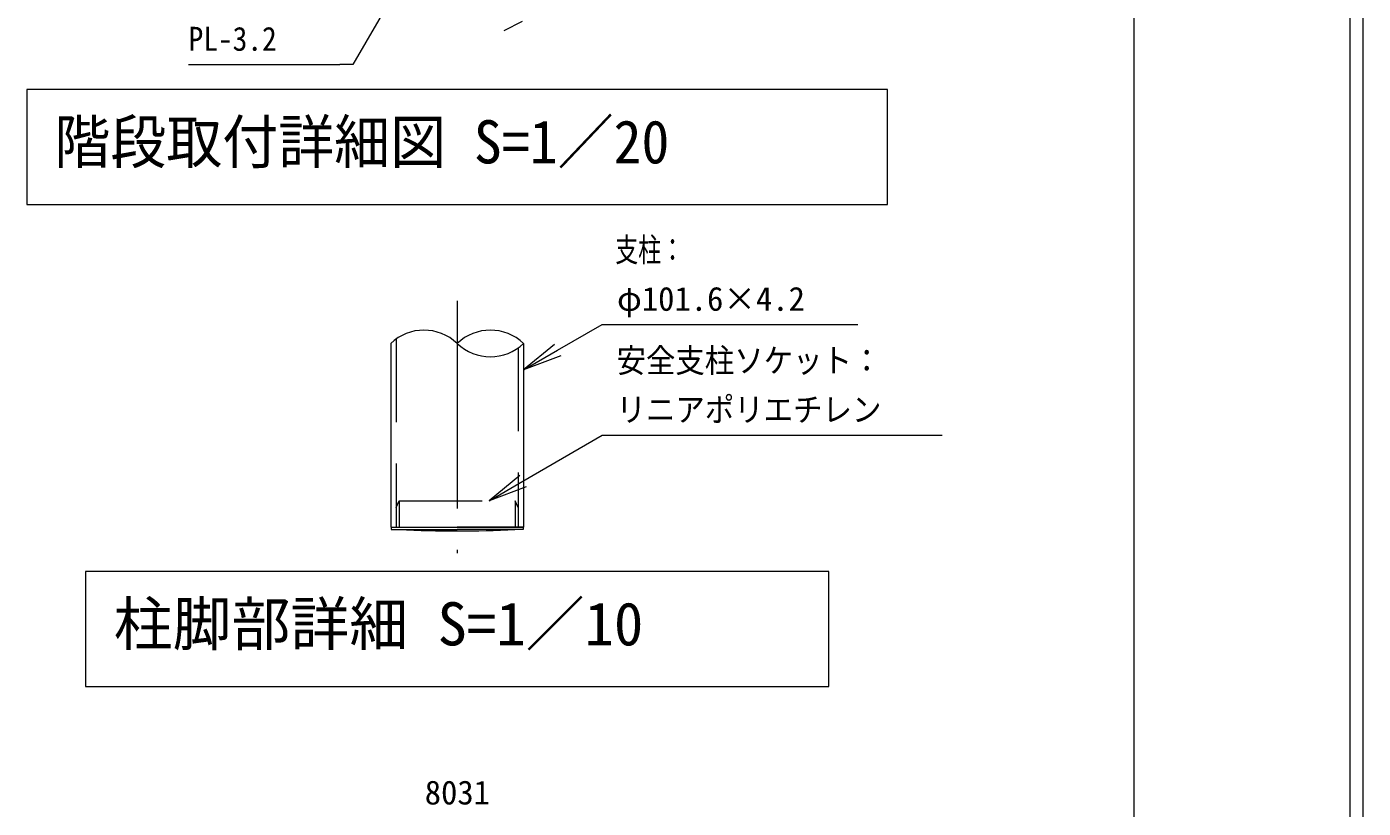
# Model space of a CAD drawing. Units: millimetres at full size, sheet at 1:20, with parts at other scales. Extents: x 10 to 16810, y -17 to 11897.
# Drawn here: x 12724 to 16810, y 4726 to 7116 of the extents above; entities that cross this region are included whole.
import ezdxf
from ezdxf.enums import TextEntityAlignment as Align

# ---------------------------------------------------------------- set-up
doc = ezdxf.new("R2010")
doc.units = ezdxf.units.MM
doc.header["$LTSCALE"] = 20
doc.linetypes.add('USER1', pattern=[50.8, 31.75, -6.35, 6.35, -6.35])
doc.linetypes.add('USER2', pattern=[19.05, 12.7, -6.35])
for name, color, linetype, lineweight in [('DEFPOINTS_3', 7, 'Continuous', 0), ('LY_2', 7, 'Continuous', 0), ('LY_5', 2, 'Continuous', 18), ('LY_6', 7, 'Continuous', 0)]:
    doc.layers.add(name, color=color, linetype=linetype, lineweight=lineweight)
doc.styles.add('ＭＳ ゴシック', font='')
doc.styles.get('ＭＳ ゴシック').set_extended_font_data('MS Gothic')

# ---------------------------------------------------------------- blocks, each defined once
blk = doc.blocks.new('-003-_U3')
at = {"color": 7, "linetype": 'Continuous', "lineweight": 0}
for p, q in [((-1, 0.1667), (0, 0)), ((0, 0), (-1, 0)), ((-1, -0.1667), (0, 0))]:
    blk.add_line(p, q, dxfattribs=at)

msp = doc.modelspace()

# ---------------------------------------------------------------- linework, layer by layer
at = {"layer": 'DEFPOINTS_3'}
msp.add_line((16810, 16.7), (16810, 11896.7), dxfattribs=at)
at = {"layer": 'LY_2'}
msp.add_line((16110, 616.7), (16110, 11296.7), dxfattribs=at)
at = {"layer": 'LY_5', "color": 7, "lineweight": 0}
for p, q in [((16769.92, -16.7), (16769.92, 11860.11)), ((14238.34, 7132.5), (14182.25, 7103.93)), ((13836.44, 6147.54), (13836.44, 5586.33)), ((14242.84, 6147.54), (14242.84, 5586.33)), ((13836.44, 5586.33), (14242.84, 5586.33)), ((13837.64, 5586.33), (14039.64, 5586.33)), ((13837.64, 5586.33), (13837.64, 5578.33)), ((13837.64, 5578.33), (14039.64, 5578.33)), ((14241.64, 5586.33), (14039.64, 5586.33)), ((14241.64, 5578.33), (14039.64, 5578.33)), ((14241.64, 5586.33), (14241.64, 5578.33))]:
    msp.add_line(p, q, dxfattribs=at)
at = {"layer": 'LY_5', "color": 7}
for p, q in [((15355.64, 6924.54), (12723.64, 6924.54)), ((12723.64, 6924.54), (12723.64, 6572.54)), ((15355.64, 6572.54), (15355.64, 6924.54)), ((12723.64, 6572.54), (15355.64, 6572.54)), ((15175.64, 5450.7), (12903.64, 5450.7)), ((12903.64, 5450.7), (12903.64, 5098.7)), ((15175.64, 5098.7), (15175.64, 5450.7)), ((12903.64, 5098.7), (15175.64, 5098.7))]:
    msp.add_line(p, q, dxfattribs=at)
at = {"layer": 'LY_5', "color": 7, "linetype": 'USER1', "lineweight": 0}
msp.add_line((14039.64, 6278.25), (14039.64, 5506.3), dxfattribs=at)
at = {"layer": 'LY_5', "color": 7, "linetype": 'USER2', "lineweight": 0}
for p, q in [((13853.24, 6161.4), (13853.24, 5586.33)), ((14226.04, 6133.69), (14226.04, 5586.33)), ((13853.24, 5646.33), (13862.24, 5666.33)), ((13862.24, 5666.33), (14217.04, 5666.33)), ((13862.24, 5666.33), (13862.24, 5586.33)), ((14226.04, 5646.33), (14217.04, 5666.33)), ((14217.04, 5666.33), (14217.04, 5586.33))]:
    msp.add_line(p, q, dxfattribs=at)
at = {"layer": 'LY_5', "color": 7, "lineweight": 0}
for centre, start, end in [((13938.04, 6041.44), 46.2417, 133.7583), ((14141.24, 6041.44), 46.2417, 133.7583), ((14141.24, 6253.65), 226.2417, 313.7583)]:
    msp.add_arc(centre, 146.9, start, end, dxfattribs=at)
at = {"layer": 'LY_5'}
for centre, start, end in [((14039.58, 9481), 267.40701, 270.00087), ((14039.7, 9481), 269.99913, 272.59299)]:
    msp.add_arc(centre, 3906.67, start, end, dxfattribs=at)
at = {"layer": 'LY_6'}
for p, q in [((13999.85, 7483.6), (13720.92, 7000.5)), ((13218.35, 7000.5), (13680.92, 7000.5)), ((13720.92, 7000.5), (13680.92, 7000.5)), ((14346.77, 6126.94), (14482.84, 6205.5)), ((14482.84, 6205.5), (14522.84, 6205.5)), ((14522.84, 6205.5), (15264.38, 6205.5)), ((14240.84, 5726.55), (14482.84, 5866.94)), ((14482.84, 5866.94), (14522.84, 5866.94)), ((14522.84, 5866.94), (15522.51, 5866.94))]:
    msp.add_line(p, q, dxfattribs=at)

# ---------------------------------------------------------------- block references
at = {"layer": 'LY_6', "xscale": 120, "yscale": 120}
for p, rotation in [((14242.84, 6066.94), 210), ((14137.04, 5666.33), 210.11876)]:
    msp.add_blockref('-003-_U3', p, dxfattribs=dict(at, rotation=rotation))

# ---------------------------------------------------------------- texts
at = {"layer": 'LY_5', "color": 7, "style": 'ＭＳ ゴシック', "width": 0.95}
msp.add_text('階段取付詳細図 S=1／20', height=132, dxfattribs=at).set_placement((12808.21, 6658.54), align=Align.BOTTOM_LEFT)
at = {"layer": 'LY_5', "color": 7, "style": 'ＭＳ ゴシック'}
msp.add_text('柱脚部詳細 S=1／10', height=132, dxfattribs=at).set_placement((12989.73, 5184.7), align=Align.BOTTOM_LEFT)
at = {"layer": 'LY_6', "style": 'ＭＳ ゴシック'}
for s, width, p in [('PL-3.2', 0.9, (13218.62, 7020.5)), ('支柱：', 0.7, (14523.1, 6375.5)), ('安全支柱ソケット：', 0.9, (14526.84, 6036.94)), ('リニアポリエチレン', 0.9, (14526.84, 5886.94))]:
    msp.add_text(s, height=73.31, dxfattribs=dict(at, width=width)).set_placement(p, align=Align.BOTTOM_LEFT)
for s, p in [('φ101.6×4.2', (14528.37, 6225.5)), ('8031', (13940.5, 4716.01))]:
    msp.add_text(s, height=73.31, dxfattribs=at).set_placement(p, align=Align.BOTTOM_LEFT)

doc.saveas('drawing.dxf')
